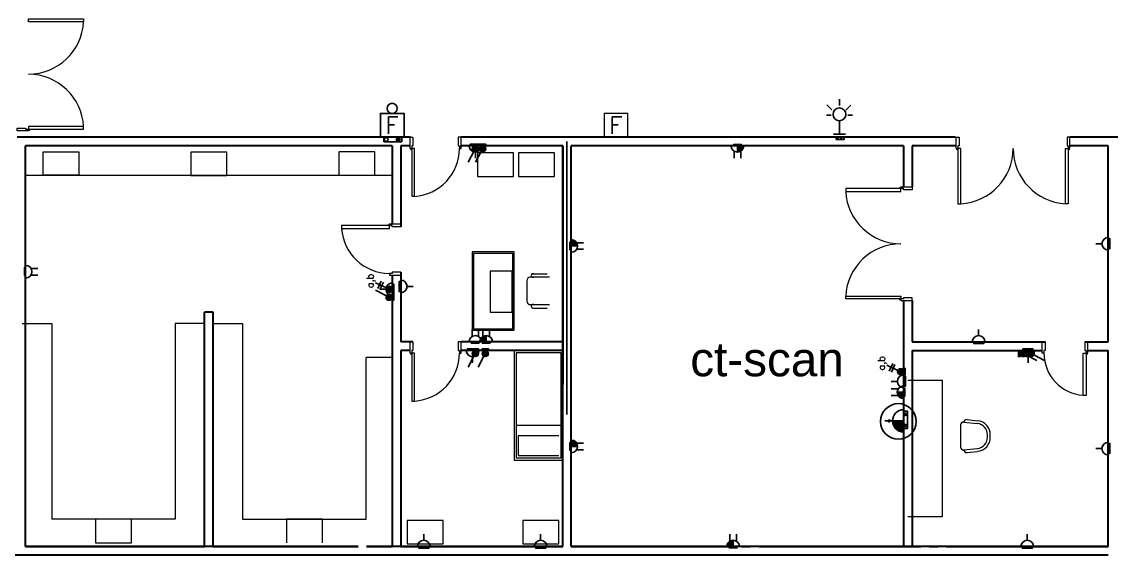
# Model space of a CAD drawing. Extents: x -15 to 148, y 313 to 399.
# Drawn here: x 65.41 to 84.58, y 348.52 to 357.9 of the extents above; entities that cross this region are included whole.
import ezdxf
from ezdxf.enums import TextEntityAlignment as Align

# ---------------------------------------------------------------- set-up
doc = ezdxf.new("R2010")
doc.units = 0
doc.header["$LTSCALE"] = 0.15
doc.layers.get('0').update_dxf_attribs({"color": 252})
for name, color, linetype in [('0 ARCH', 252, 'Continuous'), ('0 BDH', 252, 'Continuous'), ('0 fire alarm', 252, 'Continuous'), ('0 NAMES', 252, 'Continuous'), ('0 sockets', 252, 'Continuous'), ('d1', 252, 'Continuous'), ('E- Power- SYM', 4, 'Continuous'), ('E-SOCK', 2, 'Continuous'), ('E-TEXT', 3, 'Continuous'), ('Lighting Swiches Layer', 4, 'Continuous'), ('XREF', 8, 'Continuous')]:
    doc.layers.add(name, color=color, linetype=linetype)
for name, color, linetype, lineweight in [('anal', 252, 'Continuous', 20), ('DOOR', 252, 'Continuous', 20), ('FUR', 252, 'Continuous', 9), ('sofa', 252, 'Continuous', 9), ('T-FIRE-B', 4, 'Continuous', 0), ('T-TEXT', 2, 'Continuous', 0), ('wall', 252, 'Continuous', 30)]:
    doc.layers.add(name, color=color, linetype=linetype, lineweight=lineweight)
doc.styles.add('E80', font='simplex.shx', dxfattribs={"height": 200})
doc.styles.add('TEXT-NFP', font='simplex.shx')
pattern_1 = [(0, (0, 0), (0, 6.985), [5.08, -1.905]), (90, (0, 0), (-6.985, 4e-16), [5.08, -1.905])]

# ---------------------------------------------------------------- blocks, each defined once
blk = doc.blocks.new('ARCH')
at = {"layer": '0 ARCH', "color": 252, "lineweight": 15}
for p, q in [((65.781, 355.617), (66.414, 355.617)), ((65.781, 355.205), (65.781, 355.617)), ((66.414, 355.617), (66.414, 355.205)), ((69.016, 355.613), (68.384, 355.613)), ((68.384, 355.613), (68.384, 355.2)), ((69.016, 355.2), (69.016, 355.613)), ((70.986, 355.617), (70.986, 355.205)), ((71.619, 355.617), (70.986, 355.617)), ((71.619, 355.205), (71.619, 355.617)), ((74.058, 355.598), (73.425, 355.598)), ((73.425, 355.598), (73.425, 355.185)), ((74.058, 355.185), (74.058, 355.598)), ((74.149, 355.598), (74.149, 355.185)), ((74.782, 355.598), (74.149, 355.598)), ((74.782, 355.185), (74.782, 355.598)), ((71.925, 355.2), (65.475, 355.2)), ((66.414, 355.205), (65.781, 355.205)), ((68.384, 355.2), (69.016, 355.2)), ((70.986, 355.205), (71.619, 355.205)), ((73.425, 355.185), (74.058, 355.185)), ((74.149, 355.185), (74.782, 355.185)), ((74.074, 353.86), (73.331, 353.86)), ((73.331, 353.86), (73.331, 352.48)), ((74.046, 353.828), (73.356, 353.828)), ((73.356, 353.828), (73.356, 352.506)), ((74.046, 352.506), (74.046, 353.828)), ((74.074, 352.48), (74.074, 353.86)), ((74.035, 353.519), (73.65, 353.519)), ((73.65, 353.519), (73.65, 352.796)), ((74.035, 352.796), (74.035, 353.519)), ((74.293, 353.351), (74.293, 352.991)), ((74.293, 353.351), (74.293, 352.991)), ((74.492, 353.411), (74.353, 353.411)), ((74.492, 353.411), (74.353, 353.411)), ((74.396, 353.471), (74.492, 353.471)), ((74.396, 353.471), (74.492, 353.471)), ((74.492, 353.471), (74.651, 353.471)), ((74.492, 353.471), (74.651, 353.471)), ((74.693, 353.411), (74.492, 353.411)), ((74.693, 353.411), (74.492, 353.411)), ((74.353, 352.931), (74.492, 352.931)), ((74.353, 352.931), (74.492, 352.931)), ((74.492, 352.931), (74.693, 352.931)), ((74.492, 352.931), (74.693, 352.931)), ((73.65, 352.796), (74.035, 352.796)), ((74.396, 352.871), (74.492, 352.871)), ((74.492, 352.871), (74.651, 352.871)), ((74.492, 352.871), (74.651, 352.871)), ((65.415, 352.6), (65.934, 352.6)), ((65.934, 352.6), (65.934, 349.156)), ((68.625, 352.6), (68.106, 352.6)), ((68.106, 352.6), (68.106, 349.156)), ((68.775, 352.6), (69.294, 352.6)), ((69.294, 352.6), (69.294, 349.156)), ((73.331, 352.48), (74.074, 352.48)), ((73.356, 352.506), (74.046, 352.506)), ((71.925, 352), (71.466, 352)), ((71.466, 349.156), (71.466, 352)), ((74.924, 352.123), (74.074, 352.123)), ((74.074, 352.123), (74.074, 350.198)), ((74.896, 352.085), (74.107, 352.085)), ((74.107, 352.085), (74.107, 350.238)), ((74.896, 350.238), (74.896, 352.085)), ((74.924, 350.198), (74.924, 352.123)), ((74.107, 350.814), (74.896, 350.814)), ((74.896, 350.803), (74.107, 350.803)), ((74.857, 350.623), (74.14, 350.623)), ((74.14, 350.623), (74.14, 350.276)), ((74.107, 350.238), (74.896, 350.238)), ((74.14, 350.276), (74.857, 350.276)), ((74.074, 350.198), (74.924, 350.198)), ((68.106, 349.156), (65.934, 349.156)), ((66.704, 349.156), (66.704, 348.743)), ((67.337, 349.156), (66.704, 349.156)), ((67.337, 348.743), (67.337, 349.156)), ((69.294, 349.156), (71.466, 349.156)), ((70.063, 349.156), (70.063, 348.743)), ((70.696, 349.156), (70.063, 349.156)), ((70.696, 348.743), (70.696, 349.156)), ((72.822, 349.134), (72.189, 349.134)), ((72.189, 349.134), (72.189, 348.722)), ((72.822, 348.722), (72.822, 349.134)), ((74.222, 349.134), (74.222, 348.722)), ((74.855, 349.134), (74.222, 349.134)), ((74.855, 348.722), (74.855, 349.134)), ((66.704, 348.743), (67.337, 348.743)), ((72.189, 348.722), (72.822, 348.722)), ((74.222, 348.722), (74.855, 348.722))]:
    blk.add_line(p, q, dxfattribs=at)
for centre, radius, start, end in [((74.353, 353.351), 0.06, 90, 180), ((74.353, 353.351), 0.06, 90, 180), ((74.404, 353.441), 0.0312, 73.7398, 286.2602), ((74.404, 353.441), 0.0312, 73.7398, 286.2602), ((74.353, 352.991), 0.06, 180, 270), ((74.353, 352.991), 0.06, 180, 270), ((74.404, 352.901), 0.0312, 73.7398, 286.2602), ((74.404, 352.901), 0.0312, 73.7398, 286.2602)]:
    blk.add_arc(centre, radius, start, end, dxfattribs=at)
at = {"layer": 'anal'}
for p, q in [((75, 351), (75, 355.8)), ((75, 355.8), (75, 351)), ((75, 351), (75, 355.8)), ((75, 355.8), (75, 351))]:
    blk.add_line(p, q, dxfattribs=at)
at = {"layer": 'DOOR'}
for points in [[(65.525, 357.954), (66.495, 357.954), (66.495, 357.904), (65.525, 357.904)], [(65.525, 356.014), (65.525, 355.984), (65.325, 355.984), (65.325, 356.034), (65.475, 356.034), (65.475, 356.014)], [(65.525, 356.014), (66.495, 356.014), (66.495, 356.064), (65.525, 356.064)], [(72.269, 355.675), (72.239, 355.675), (72.239, 355.875), (72.289, 355.875), (72.289, 355.725), (72.269, 355.725)], [(73.109, 355.675), (73.139, 355.675), (73.139, 355.875), (73.089, 355.875), (73.089, 355.725), (73.109, 355.725)], [(81.88, 355.675), (81.85, 355.675), (81.85, 355.875), (81.9, 355.875), (81.9, 355.725), (81.88, 355.725)], [(83.82, 355.675), (83.85, 355.675), (83.85, 355.875), (83.8, 355.875), (83.8, 355.725), (83.82, 355.725)], [(72.269, 355.675), (72.269, 354.835), (72.317, 354.835), (72.317, 355.675)], [(81.88, 355.675), (81.88, 354.705), (81.93, 354.705), (81.93, 355.675)], [(83.82, 355.675), (83.82, 354.705), (83.77, 354.705), (83.77, 355.675)], [(80.875, 354.971), (79.905, 354.971), (79.905, 354.921), (80.875, 354.921)], [(80.875, 354.971), (80.875, 355.001), (81.075, 355.001), (81.075, 354.951), (80.925, 354.951), (80.925, 354.971)], [(71.875, 354.32), (71.035, 354.32), (71.035, 354.272), (71.875, 354.272)], [(71.875, 354.32), (71.875, 354.35), (72.075, 354.35), (72.075, 354.3), (71.925, 354.3), (71.925, 354.32)], [(71.875, 353.48), (71.875, 353.45), (72.075, 353.45), (72.075, 353.5), (71.925, 353.5), (71.925, 353.48)], [(80.875, 353.031), (79.905, 353.031), (79.905, 353.081), (80.875, 353.081)], [(80.875, 353.031), (80.875, 353.001), (81.075, 353.001), (81.075, 353.051), (80.925, 353.051), (80.925, 353.031)], [(72.269, 352.075), (72.239, 352.075), (72.239, 352.275), (72.289, 352.275), (72.289, 352.125), (72.269, 352.125)], [(73.109, 352.075), (73.139, 352.075), (73.139, 352.275), (73.089, 352.275), (73.089, 352.125), (73.109, 352.125)], [(83.394, 352.075), (83.364, 352.075), (83.364, 352.275), (83.414, 352.275), (83.414, 352.125), (83.394, 352.125)], [(84.134, 352.075), (84.164, 352.075), (84.164, 352.275), (84.114, 352.275), (84.114, 352.125), (84.134, 352.125)], [(72.269, 352.075), (72.269, 351.235), (72.317, 351.235), (72.317, 352.075)], [(84.134, 352.075), (84.134, 351.335), (84.086, 351.335), (84.086, 352.075)]]:
    blk.add_lwpolyline(points, close=True, dxfattribs=at)
for centre in [(65.535, 356.004), (72.259, 355.665), (81.87, 355.665), (83.83, 355.665), (80.865, 354.981), (71.865, 354.33), (80.865, 353.021), (72.259, 352.065), (84.144, 352.065)]:
    blk.add_circle(centre, 0.01, dxfattribs=at)
for centre, radius, start, end in [((65.525, 357.954), 0.971, 270, 357.0492), ((65.525, 356.011), 0.971, 2.9508, 90), ((72.264, 355.678), 0.845, 273.6111, 359.7782), ((81.88, 355.675), 0.971, 272.9508, 0), ((83.823, 355.675), 0.971, 180, 267.0492), ((80.875, 354.971), 0.971, 182.9508, 270), ((71.878, 354.325), 0.845, 183.6111, 269.7782), ((80.875, 353.029), 0.971, 90, 177.0492), ((72.264, 352.078), 0.845, 273.6111, 359.7782), ((84.134, 352.075), 0.74, 180, 266.2769)]:
    blk.add_arc(centre, radius, start, end, dxfattribs=at)
at = {"layer": 'FUR'}
for p, q in [((81.925, 350.816), (81.925, 350.425)), ((81.979, 350.866), (82.221, 350.84)), ((82.04, 350.909), (82.227, 350.889)), ((82.4, 350.6), (82.4, 350.641)), ((82.45, 350.6), (82.45, 350.641)), ((81.979, 350.375), (82.221, 350.401)), ((82.04, 350.331), (82.227, 350.351))]:
    blk.add_line(p, q, dxfattribs=at)
for centre, radius, start, end in [((81.975, 350.816), 0.05, 85.0303, 180), ((82.035, 350.86), 0.05, 83.857, 180), ((82.2, 350.641), 0.2, 0, 83.857), ((82.2, 350.641), 0.25, 0, 83.857), ((81.975, 350.425), 0.05, 180, 274.9697), ((82.2, 350.6), 0.2, 276.143, 0), ((82.2, 350.6), 0.25, 276.143, 0), ((82.035, 350.381), 0.05, 180, 276.143)]:
    blk.add_arc(centre, radius, start, end, dxfattribs=at)
at = {"layer": 'sofa'}
for p, q in [((81, 351.6), (81.6, 351.6)), ((81.6, 351.6), (81.6, 349.2)), ((81.6, 349.2), (81, 349.2))]:
    blk.add_line(p, q, dxfattribs=at)
at = {"layer": 'wall'}
for p, q in [((72.25, 355.875), (65.325, 355.875)), ((75.593, 355.875), (73.139, 355.875)), ((81.839, 355.875), (74.925, 355.875)), ((84.675, 355.875), (83.85, 355.875)), ((84.904, 355.875), (84, 355.875)), ((71.925, 355.725), (65.475, 355.725)), ((65.475, 348.675), (65.475, 355.725)), ((71.925, 355.725), (71.925, 354.35)), ((72.075, 355.725), (72.075, 354.3)), ((72.239, 355.725), (72.075, 355.725)), ((74.925, 355.725), (73.139, 355.725)), ((74.925, 355.725), (74.4, 355.725)), ((74.925, 355.725), (74.925, 351.525)), ((74.925, 348.675), (74.925, 355.725)), ((80.925, 355.725), (75.075, 355.725)), ((75.075, 348.675), (75.075, 355.725)), ((75.075, 348.675), (75.075, 355.725)), ((80.925, 355.725), (80.925, 355.001)), ((81.075, 355.725), (81.075, 355.001)), ((81.85, 355.725), (81.075, 355.725)), ((84.525, 355.725), (83.85, 355.725)), ((84.525, 352.275), (84.525, 355.725)), ((72.075, 353.5), (72.075, 352.275)), ((71.925, 353.45), (71.925, 348.675)), ((80.925, 353.001), (80.925, 348.675)), ((81.075, 353.001), (81.075, 352.275)), ((68.775, 352.8), (68.625, 352.8)), ((68.625, 348.675), (68.625, 352.8)), ((68.775, 348.675), (68.775, 352.8)), ((72.289, 352.275), (72.075, 352.275)), ((74.925, 352.275), (73.139, 352.275)), ((81.075, 352.275), (83.414, 352.275)), ((84.114, 352.275), (84.525, 352.275)), ((72.239, 352.125), (72.075, 352.125)), ((72.075, 352.125), (72.075, 348.675)), ((74.925, 352.125), (73.139, 352.125)), ((81.075, 352.125), (81.075, 348.675)), ((81.075, 352.125), (83.364, 352.125)), ((84.164, 352.125), (84.525, 352.125)), ((84.525, 348.675), (84.525, 352.125)), ((82.275, 348.525), (55.724, 348.525)), ((84.525, 348.525), (65.431, 348.525)), ((71.325, 348.675), (65.475, 348.675)), ((65.475, 348.675), (68.625, 348.675)), ((65.475, 348.675), (68.325, 348.675)), ((68.625, 348.675), (65.475, 348.675)), ((68.625, 348.675), (65.475, 348.675)), ((68.775, 348.675), (71.325, 348.675)), ((74.925, 348.675), (71.475, 348.675)), ((71.475, 348.675), (71.925, 348.675)), ((72.075, 348.675), (74.925, 348.675)), ((80.925, 348.675), (75.075, 348.675)), ((75.075, 348.675), (77.925, 348.675)), ((78.225, 348.675), (75.075, 348.675)), ((78.225, 348.675), (75.075, 348.675)), ((78.075, 348.675), (78.225, 348.675)), ((81.525, 348.675), (78.375, 348.675)), ((81.525, 348.675), (78.375, 348.675)), ((78.375, 348.675), (81.225, 348.675)), ((84.525, 348.675), (81.075, 348.675)), ((81.375, 348.675), (81.525, 348.675)), ((84.525, 348.675), (81.675, 348.675)), ((81.675, 348.675), (84.525, 348.675)), ((82.125, 348.675), (81.675, 348.675))]:
    blk.add_line(p, q, dxfattribs=at)
at = {"layer": 'd1', "insert": (77.17, 352.271), "char_height": 0.6, "width": 2.4256, "attachment_point": 1}
blk.add_mtext('{\\fArial|b0|i0|c0|p34;ct-scan}', dxfattribs=at)
blk = doc.blocks.new('POWER SOCKET')
at = {"linetype": 'ByBlock'}
h = blk.add_hatch(dxfattribs=at)
h.set_pattern_fill('ANGLE', color=2)
h.set_pattern_definition(pattern_1)
h.paths.add_polyline_path([(127, -39, 1), (183, -39, 1)])
at = {"layer": 'E- Power- SYM'}
blk.add_hatch(color=256, dxfattribs=at).paths.add_polyline_path([(0, 262, 0.414214), (-262, 0), (-3, 0)])
at = {"layer": 'XREF'}
h = blk.add_hatch(color=1, dxfattribs=at)
edge = h.paths.add_edge_path()
edge.add_arc((-1, 340), 42.3, 0, 360)
at = {"color": 6, "linetype": 'ByBlock'}
blk.add_lwpolyline([(-183, 0), (229, 0), (229, -88), (-183, -88)], close=True, dxfattribs=at)
for centre in [(-109, -39), (155, -39)]:
    blk.add_circle(centre, 27.9, dxfattribs=at)
at = {"layer": 'E- Power- SYM'}
for p, q in [((0, 262, 0), (0, 442, 0)), ((321, 0, 0), (-327, 0, 0))]:
    blk.add_line(p, q, dxfattribs=at)
at = {"layer": 'E- Power- SYM', "elevation": 0}
blk.add_lwpolyline([(0, 262), (-3, 0)], dxfattribs=at)
at = {"layer": 'E- Power- SYM'}
blk.add_circle((-14, 124, 0), 418, dxfattribs=at)
blk.add_arc((0, 0, 0), 262, 0, 180, dxfattribs=at)
blk = doc.blocks.new('s')
at = {"layer": '0 BDH', "linetype": 'ByBlock'}
h = blk.add_hatch(dxfattribs=at)
h.set_pattern_fill('ANGLE', color=2)
h.set_pattern_definition([(0, (-147.759, -393.318), (0, 6.985), [5.08, -1.905]), (90, (-147.759, -393.318), (-6.985, 4e-16), [5.08, -1.905])])
h.paths.add_polyline_path([(0.073, 0.002, 1), (0.054, 0.002, 1)])
at = {"layer": '0 BDH', "color": 6, "linetype": 'ByBlock'}
blk.add_lwpolyline([(-0.089, 0.015), (0.089, 0.015), (0.089, -0.015), (-0.089, -0.015)], close=True, dxfattribs=at)
for centre in [(-0.064, 0.002), (0.064, 0.002)]:
    blk.add_circle(centre, 0.00918, dxfattribs=at)
blk = doc.blocks.new('*U184')
at = {"layer": 'E-SOCK'}
h = blk.add_hatch(color=256, dxfattribs=at)
h.dxf.hatch_style = 1
h.paths.add_polyline_path([(0, 0.074, 0.414214), (-0.149, -0.074), (0, -0.074)])
for p, q in [((-0.077, 0.053), (-0.077, 0.217)), ((0.077, 0.053), (0.077, 0.217)), ((-0.223, -0.074), (0.223, -0.074))]:
    blk.add_line(p, q, dxfattribs=at)
blk.add_lwpolyline([(0, 0.074), (0, -0.074)], dxfattribs=at)
blk.add_arc((0, -0.074), 0.149, 0, 180, dxfattribs=at)
at = {"layer": '0 BDH', "color": 6, "linetype": 'ByBlock'}
blk.add_blockref('s', (-0.001, -0.089), dxfattribs=at)
blk = doc.blocks.new('*U165')
at = {"linetype": 'ByBlock'}
h = blk.add_hatch(dxfattribs=at)
h.set_pattern_fill('ANGLE', color=2)
h.set_pattern_definition([(0, (-301.6926, 2.516), (0, 6.985), [5.08, -1.905]), (90, (-301.6926, 2.516), (-6.985, 4e-16), [5.08, -1.905])])
h.paths.add_polyline_path([(87, -25, 1), (127, -25, 1)])
at = {"color": 6, "linetype": 'ByBlock'}
blk.add_lwpolyline([(-154, 0), (164, 0), (164, -52), (-154, -52)], close=True, dxfattribs=at)
for centre in [(-107, -25), (107, -25)]:
    blk.add_circle(centre, 20.1, dxfattribs=at)
at = {"layer": 'E-SOCK'}
for p, q in [((0, 200), (0, 395)), ((-300, 0), (300, 0))]:
    blk.add_line(p, q, dxfattribs=at)
blk.add_arc((0, 0), 200, 0, 180, dxfattribs=at)
blk = doc.blocks.new('*U180')
at = {"layer": 'E-SOCK'}
for p, q in [((-0.077, -0.021), (-0.077, 0.142)), ((0.077, -0.021), (0.077, 0.142)), ((-0.223, -0.149), (0.223, -0.149))]:
    blk.add_line(p, q, dxfattribs=at)
blk.add_arc((0, -0.149), 0.149, 0, 180, dxfattribs=at)
at = {"layer": '0 BDH', "color": 6, "linetype": 'ByBlock'}
blk.add_blockref('s', (-0.005, -0.163), dxfattribs=at)
blk = doc.blocks.new('11')
at = {"layer": 'Lighting Swiches Layer'}
blk.add_hatch(color=256, dxfattribs=at).paths.add_polyline_path([(77310, 15167, 1), (77089, 15167, 1)])
blk.add_line((77251, 15264), (77455, 15654), dxfattribs=at)
blk.add_circle((77200, 15167), 110, dxfattribs=at)
blk = doc.blocks.new('switch one way one gang')
at = {"linetype": 'ByBlock'}
h = blk.add_hatch(dxfattribs=at)
h.set_pattern_fill('ANGLE', color=2)
h.set_pattern_definition(pattern_1)
h.paths.add_polyline_path([(0.098, -0.05, 1), (0.16, -0.05, 1)])
h = blk.add_hatch(dxfattribs=at)
h.set_pattern_fill('ANGLE', color=2)
h.set_pattern_definition(pattern_1)
h.paths.add_polyline_path([(0.16, -0.05, 1), (0.098, -0.05, 1)])
at = {"color": 6, "linetype": 'ByBlock'}
blk.add_lwpolyline([(-0.179, 0), (0.179, 0), (0.179, -0.095), (-0.179, -0.095)], close=True, dxfattribs=at)
for centre in [(-0.129, -0.05), (0.129, -0.05)]:
    blk.add_circle(centre, 0.0311, dxfattribs=at)
at = {"layer": 'E- Power- SYM', "xscale": 0.001626735360157606, "yscale": 0.001626735360157606, "zscale": 0.001626735360157606}
blk.add_blockref('11', (-125.583, -24.493), dxfattribs=at)
blk = doc.blocks.new('switch one way two gang')
at = {"linetype": 'ByBlock'}
h = blk.add_hatch(dxfattribs=at)
h.set_pattern_fill('ANGLE', color=2)
h.set_pattern_definition([(0, (0.01, -0.0003), (0, 6.985), [5.08, -1.905]), (90, (0.01, -0.0003), (-6.985, 4e-16), [5.08, -1.905])])
h.paths.add_polyline_path([(0.17, -0.05, 1), (0.107, -0.05, 1)])
h = blk.add_hatch(dxfattribs=at)
h.set_pattern_fill('ANGLE', color=2)
h.set_pattern_definition(pattern_1)
h.paths.add_polyline_path([(0.107, -0.05, 1), (0.17, -0.05, 1)])
at = {"layer": 'Lighting Swiches Layer'}
blk.add_hatch(color=256, dxfattribs=at).paths.add_polyline_path([(0.179, 0.179, 1), (-0.179, 0.179, 1)])
at = {"color": 6, "linetype": 'ByBlock'}
blk.add_lwpolyline([(-0.169, 0), (0.189, 0), (0.189, -0.095), (-0.169, -0.095)], close=True, dxfattribs=at)
for centre in [(-0.119, -0.05), (0.139, -0.05)]:
    blk.add_circle(centre, 0.0311, dxfattribs=at)
at = {"layer": 'Lighting Swiches Layer'}
for p, q in [((-0.02, 0.721), (0.422, 0.511)), ((0.042, 0.847), (0.484, 0.637)), ((0.077, 0.341), (0.384, 0.988))]:
    blk.add_line(p, q, dxfattribs=at)
blk.add_circle((0, 0.179), 0.179, dxfattribs=at)
at = {"layer": 'E-TEXT', "style": 'E80'}
blk.add_text('a,b', height=0.408, rotation=360, dxfattribs=at).set_placement((0.081, 1.105))
blk = doc.blocks.new('*U120')
blk.add_lwpolyline([(-140, -280), (140, -280), (140, 0), (-140, 0)], close=True)
at = {"layer": 'T-TEXT', "style": 'TEXT-NFP'}
blk.add_attdef('F', text='', height=200, dxfattribs=at).set_placement((0, -140, 0), align=Align.MIDDLE)
blk = doc.blocks.new('*U213')
at = {"linetype": 'ByBlock'}
h = blk.add_hatch(dxfattribs=at)
h.set_pattern_fill('ANGLE', color=2)
h.set_pattern_definition(pattern_1)
h.paths.add_polyline_path([(49, -27, 1), (94, -27, 1)])
at = {"color": 2}
blk.add_lwpolyline([(-140, 0), (140, 0), (140, 280), (-140, 280)], close=True, dxfattribs=at)
at = {"color": 6, "linetype": 'ByBlock'}
blk.add_lwpolyline([(-98, 0), (113, 0), (113, -55), (-98, -55)], close=True, dxfattribs=at)
at = {"color": 2}
blk.add_circle((0, 340), 60, dxfattribs=at)
at = {"color": 6, "linetype": 'ByBlock'}
for centre in [(-71, -27), (71, -27)]:
    blk.add_circle(centre, 22.5, dxfattribs=at)
at = {"layer": 'T-TEXT', "color": 2, "style": 'TEXT-NFP'}
blk.add_attdef('F', text='', height=200, dxfattribs=at).set_placement((0, 140, 0), align=Align.MIDDLE)
blk = doc.blocks.new('*U209')
at = {"linetype": 'ByBlock'}
h = blk.add_hatch(dxfattribs=at)
h.set_pattern_fill('ANGLE', color=2)
h.set_pattern_definition(pattern_1)
h.paths.add_polyline_path([(27, -14, 1), (15, -14, 1)])
at = {"color": 1}
for p, q in [((-1, 374), (-1, 450)), ((-99, 262), (-155, 262)), ((-90, 325), (-148, 383)), ((135, 380), (75, 321)), ((99, 262), (155, 262)), ((0, 193), (0, 35)), ((71, 35), (-71, 35)), ((71, 0), (-71, 0))]:
    blk.add_line(p, q, dxfattribs=at)
at = {"color": 6, "linetype": 'ByBlock'}
blk.add_lwpolyline([(-37, 0), (54, 0), (54, -26), (-37, -26)], close=True, dxfattribs=at)
at = {"color": 1}
blk.add_circle((0, 269), 75.9, dxfattribs=at)
at = {"color": 6, "linetype": 'ByBlock'}
for centre in [(-21, -14), (21, -14)]:
    blk.add_circle(centre, 6, dxfattribs=at)

msp = doc.modelspace()

# ---------------------------------------------------------------- block references
at = {"layer": '0 fire alarm', "color": 3, "xscale": 0.001488, "yscale": 0.001488, "zscale": 0.001488}
msp.add_blockref('*U213', (71.925, 355.875), dxfattribs=at).add_auto_attribs({'F': 'F'})
msp.add_blockref('*U209', (79.795, 355.875), dxfattribs=at)
at = {"layer": '0 NAMES', "color": 6, "linetype": 'ByBlock', "xscale": 0.3, "yscale": 0.3, "zscale": 0.3}
for name, p, rotation in [('switch one way one gang', (73.389, 355.725), 180), ('switch one way one gang', (73.518, 355.725), 180), ('switch one way two gang', (71.925, 353.2), 90), ('switch one way one gang', (71.925, 353.06), 90), ('switch one way one gang', (73.389, 352.125), 180), ('switch one way one gang', (73.565, 352.125), 180), ('switch one way two gang', (80.925, 351.751), 90), ('switch one way one gang', (82.974, 352.071), 270), ('switch one way one gang', (83.114, 352.071), 270)]:
    msp.add_blockref(name, p, dxfattribs=dict(at, rotation=rotation))
at = {"layer": '0 sockets', "color": 3}
msp.add_blockref('ARCH', (0, 0), dxfattribs=at)
for name, p, xscale, yscale, zscale, rotation in [('*U165', (73.389, 355.725), 0.0005570000000000001, 0.0005570000000000001, 0.0005570000000000001, 180), ('*U184', (78, 355.669), 0.75, 0.75, 0.75, 180), ('*U184', (75.131, 353.962), 0.75, 0.75, 0.75, 270), ('*U165', (84.525, 354), 0.0005570000000000001, 0.0005570000000000001, 0.0005570000000000001, 90), ('*U180', (65.586, 353.508), 0.75, 0.75, 0.75, 270), ('*U165', (71.925, 353.2), 0.0005570000000000001, 0.0005570000000000001, 0.0005570000000000001, 90), ('*U165', (72.075, 353.25), 0.0005570000000000001, 0.0005570000000000001, 0.0005570000000000001, 270), ('*U165', (73.339, 352.125), 0.0005570000000000001, 0.0005570000000000001, 0.0005570000000000001, 180), ('*U165', (83.114, 352.125), 0.0005570000000000001, 0.0005570000000000001, 0.0005570000000000001, 180), ('*U165', (80.927, 351.581), 0.0005570000000000001, 0.0005570000000000001, 0.0005570000000000001, 90), ('*U184', (80.869, 351.391), 0.75, 0.75, 0.75, 90), ('POWER SOCKET', (80.925, 350.887), 0.00075, 0.00075, 0.00075, 90), ('*U184', (75.131, 350.437), 0.75, 0.75, 0.75, 270), ('*U165', (84.525, 350.4), 0.0005570000000000001, 0.0005570000000000001, 0.0005570000000000001, 90)]:
    msp.add_blockref(name, p, dxfattribs=dict(at, xscale=xscale, yscale=yscale, zscale=zscale, rotation=rotation))
for name, p, xscale, yscale, zscale in [('*U180', (73.389, 352.386), 0.75, 0.75, 0.75), ('*U184', (73.579, 352.331), 0.75, 0.75, 0.75), ('*U165', (82.244, 352.275), 0.0005570000000000001, 0.0005570000000000001, 0.0005570000000000001), ('*U165', (72.481, 348.675), 0.0005570000000000001, 0.0005570000000000001, 0.0005570000000000001), ('*U165', (74.537, 348.675), 0.0005570000000000001, 0.0005570000000000001, 0.0005570000000000001), ('*U184', (77.925, 348.731), 0.75, 0.75, 0.75), ('*U165', (83.1, 348.675), 0.0005570000000000001, 0.0005570000000000001, 0.0005570000000000001)]:
    msp.add_blockref(name, p, dxfattribs=dict(at, xscale=xscale, yscale=yscale, zscale=zscale))
at = {"layer": 'T-FIRE-B', "xscale": 0.001487761816891826, "yscale": 0.001487761816891826, "zscale": 0.001487761816891826}
msp.add_blockref('*U120', (75.862, 356.292), dxfattribs=at).add_auto_attribs({'F': 'F'})

doc.saveas('drawing.dxf')
